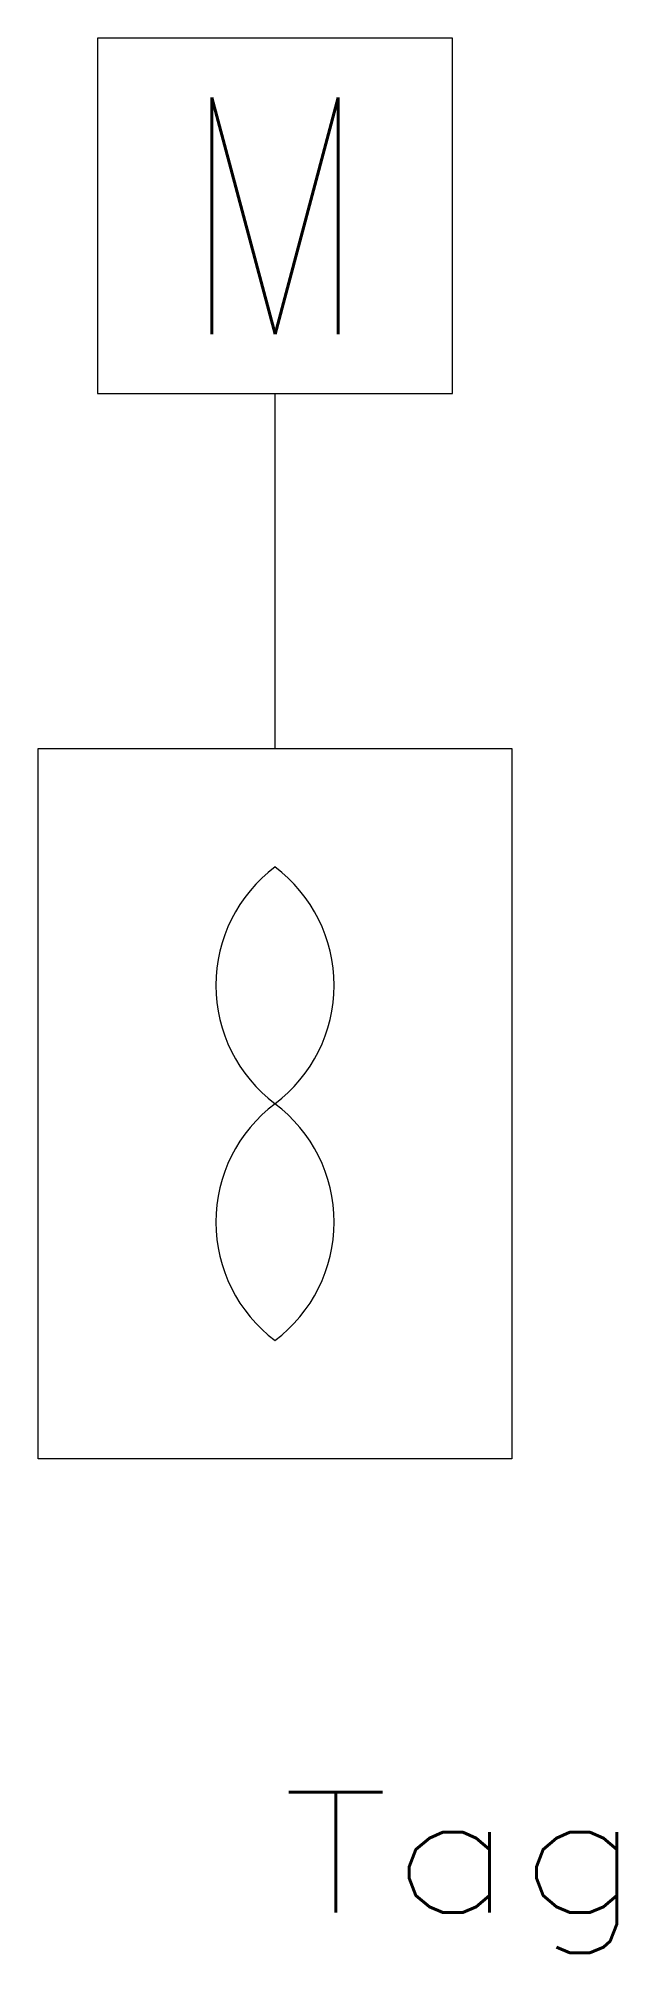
# Model space of a CAD drawing. Header units: inches. Extents: x -2.5 to 3.6, y -12.8 to 7.4.
import ezdxf
from ezdxf.enums import TextEntityAlignment as Align

# ---------------------------------------------------------------- set-up
doc = ezdxf.new("R2010")
doc.units = ezdxf.units.IN
doc.header["$MEASUREMENT"] = 0
doc.layers.get('0').update_dxf_attribs({"lineweight": 0})
doc.styles.add('STANDARD0', font='TXT.SHX')
doc.styles.add('STANDARD1', font='TXT.SHX')

msp = doc.modelspace()

# ---------------------------------------------------------------- linework, layer by layer
for p, q in [((1.846, 7.433), (-1.904, 7.433)), ((-1.904, 7.433), (-1.904, 3.683)), ((1.846, 3.683), (1.846, 7.433)), ((-1.904, 3.683), (1.846, 3.683)), ((-0.029, -0.067), (-0.029, 3.683)), ((-2.529, -7.567), (-2.529, -0.067)), ((-2.529, -0.067), (2.471, -0.067)), ((2.471, -0.067), (2.471, -7.567)), ((2.471, -7.567), (-2.529, -7.567))]:
    msp.add_line(p, q)
for centre, start, end in [((0.908, -2.567), 126.8699, 233.1301), ((-0.967, -2.567), -53.1301, 53.1301), ((0.908, -5.067), 126.8699, 233.1301), ((-0.967, -5.067), -53.1301, 53.1301)]:
    msp.add_arc(centre, 1.562, start, end)

# ---------------------------------------------------------------- texts
at = {"linetype": 'Continuous', "style": 'STANDARD0', "width": 0.7}
msp.add_text('M', height=2.5, dxfattribs=at).set_placement((-1.029, 4.308), (0.971, 4.308), align=Align.FIT)
at = {"color": 7, "linetype": 'Continuous', "style": 'STANDARD1', "width": 1.166667}
msp.add_text('Tag', height=1.272, dxfattribs=at).set_placement((0.046, -12.358), (3.862, -12.358), align=Align.FIT)

doc.saveas('drawing.dxf')
